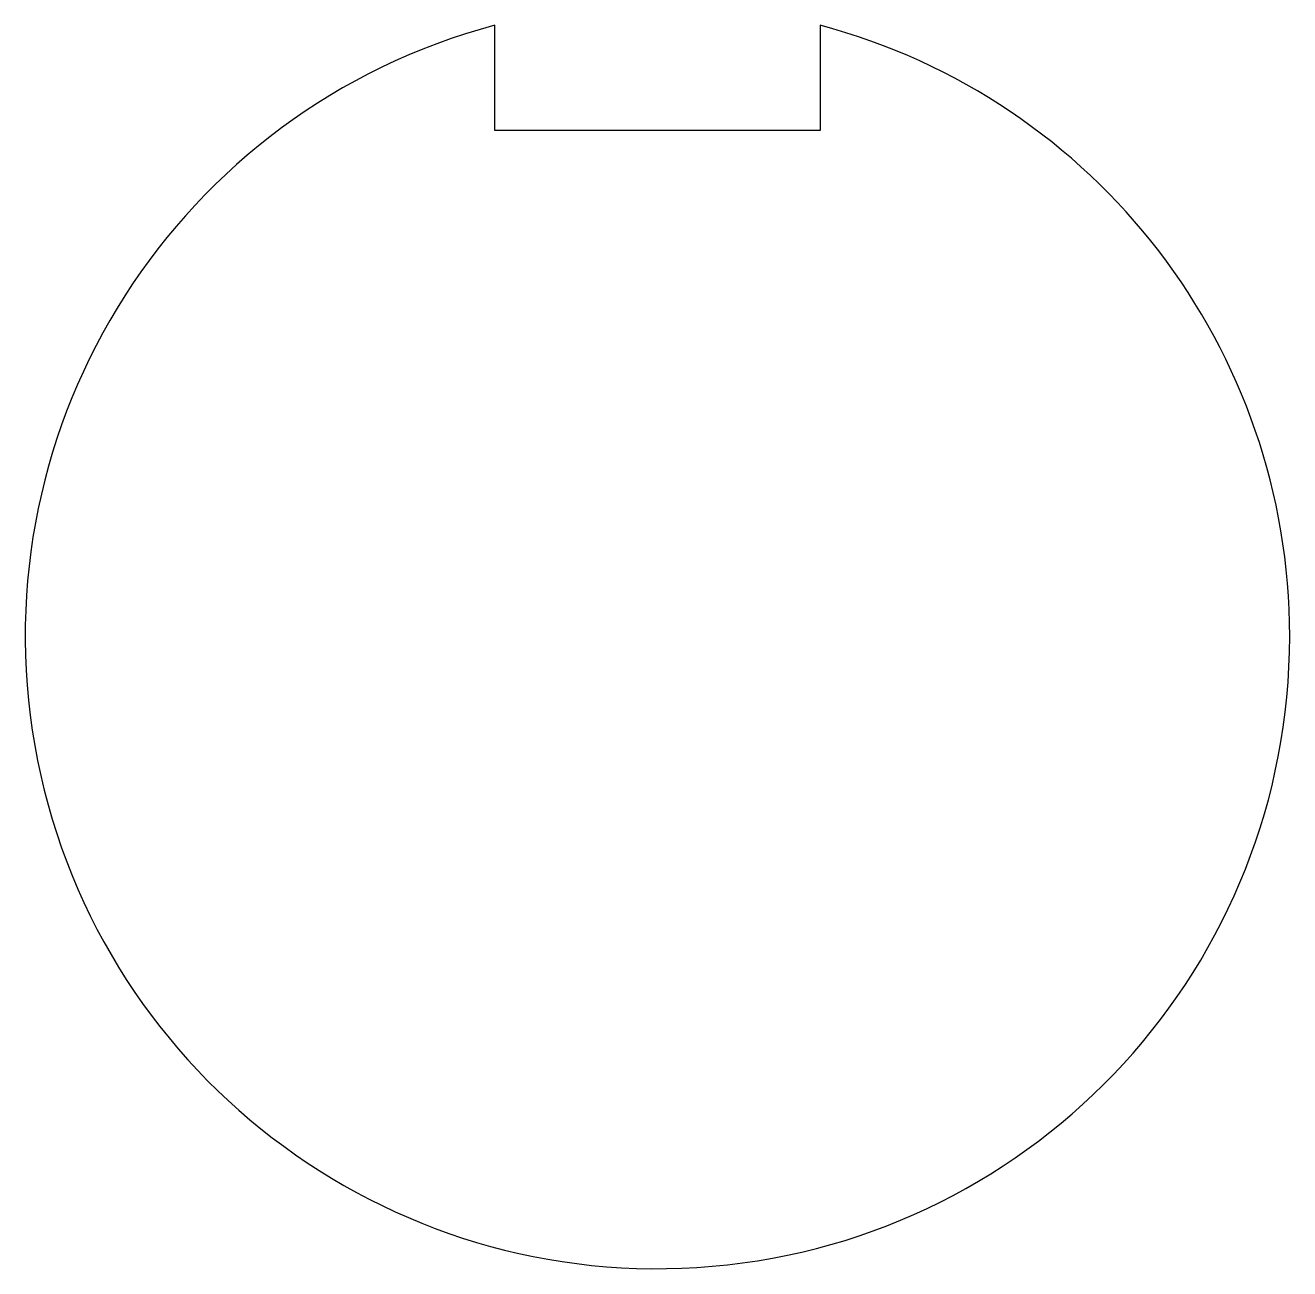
# Model space of a CAD drawing. Header units: millimetres. Extents: x -35 to 35, y -35 to 33.8.
import ezdxf

# ---------------------------------------------------------------- set-up
doc = ezdxf.new("R2010")
doc.units = ezdxf.units.MM
doc.layers.add('Pocket', color=7, linetype='CONTINUOUS')

msp = doc.modelspace()

# ---------------------------------------------------------------- linework, layer by layer
at = {"layer": 'Pocket'}
for p, q in [((-9, 28), (-9, 33.8231)), ((-9, 28, 1.6), (-9, 33.8231, 1.6)), ((-9, 33.8231, 1.6), (-9, 33.8231)), ((-9, 28, 1.6), (-9, 33.8231, 1.6)), ((-9, 33.8231, 1.6), (-9, 33.8231)), ((-9, 28), (-9, 33.8231)), ((9, 33.8231, 1.6), (9, 33.8231)), ((9, 33.8231), (9, 28)), ((9, 33.8231, 1.6), (9, 28, 1.6)), ((9, 33.8231), (9, 28)), ((9, 33.8231, 1.6), (9, 33.8231)), ((9, 33.8231, 1.6), (9, 28, 1.6)), ((9, 28), (-9, 28)), ((9, 28, 1.6), (-9, 28, 1.6)), ((-9, 28, 1.6), (-9, 28)), ((9, 28, 1.6), (-9, 28, 1.6)), ((-9, 28, 1.6), (-9, 28)), ((9, 28), (-9, 28)), ((9, 28, 1.6), (9, 28)), ((9, 28, 1.6), (9, 28)), ((35, 0), (35, 0, 1.6)), ((35, 0), (35, 0, 1.6))]:
    msp.add_line(p, q, dxfattribs=at)
for centre, start, end in [((0, 0), 104.901, 0), ((0, 0, 1.6), 104.901, 0), ((0, 0, 1.6), 104.901, 0), ((0, 0), 104.901, 0), ((0, 0), 0, 75.0994), ((0, 0, 1.6), 0, 75.0994), ((0, 0), 0, 75.0994), ((0, 0, 1.6), 0, 75.0994)]:
    msp.add_arc(centre, 35, start, end, dxfattribs=at)

doc.saveas('drawing.dxf')
